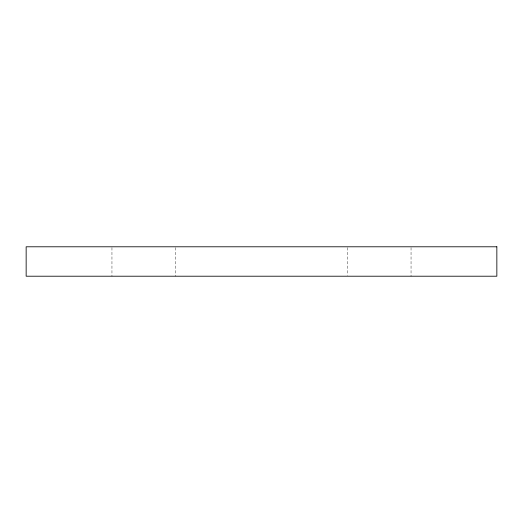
<?xml version="1.0" encoding="UTF-8"?>
<svg xmlns="http://www.w3.org/2000/svg" width="523" height="523" viewBox="0 0 523 523"><rect width="100%" height="100%" fill="white"/><g stroke="black" fill="none" stroke-linecap="round" stroke-linejoin="round"><path stroke-width="0.39" stroke-dasharray="2.62 1.96" d="M411.045 247.608L411.045 276.209M347.305 247.608L347.305 275.392M175.695 247.608L175.695 276.209M111.955 247.608L111.955 276.209"/><path stroke-width="0.78" d="M496.85 246.791L26.15 246.791L26.15 276.209L496.85 276.209L496.85 246.791"/></g></svg>
